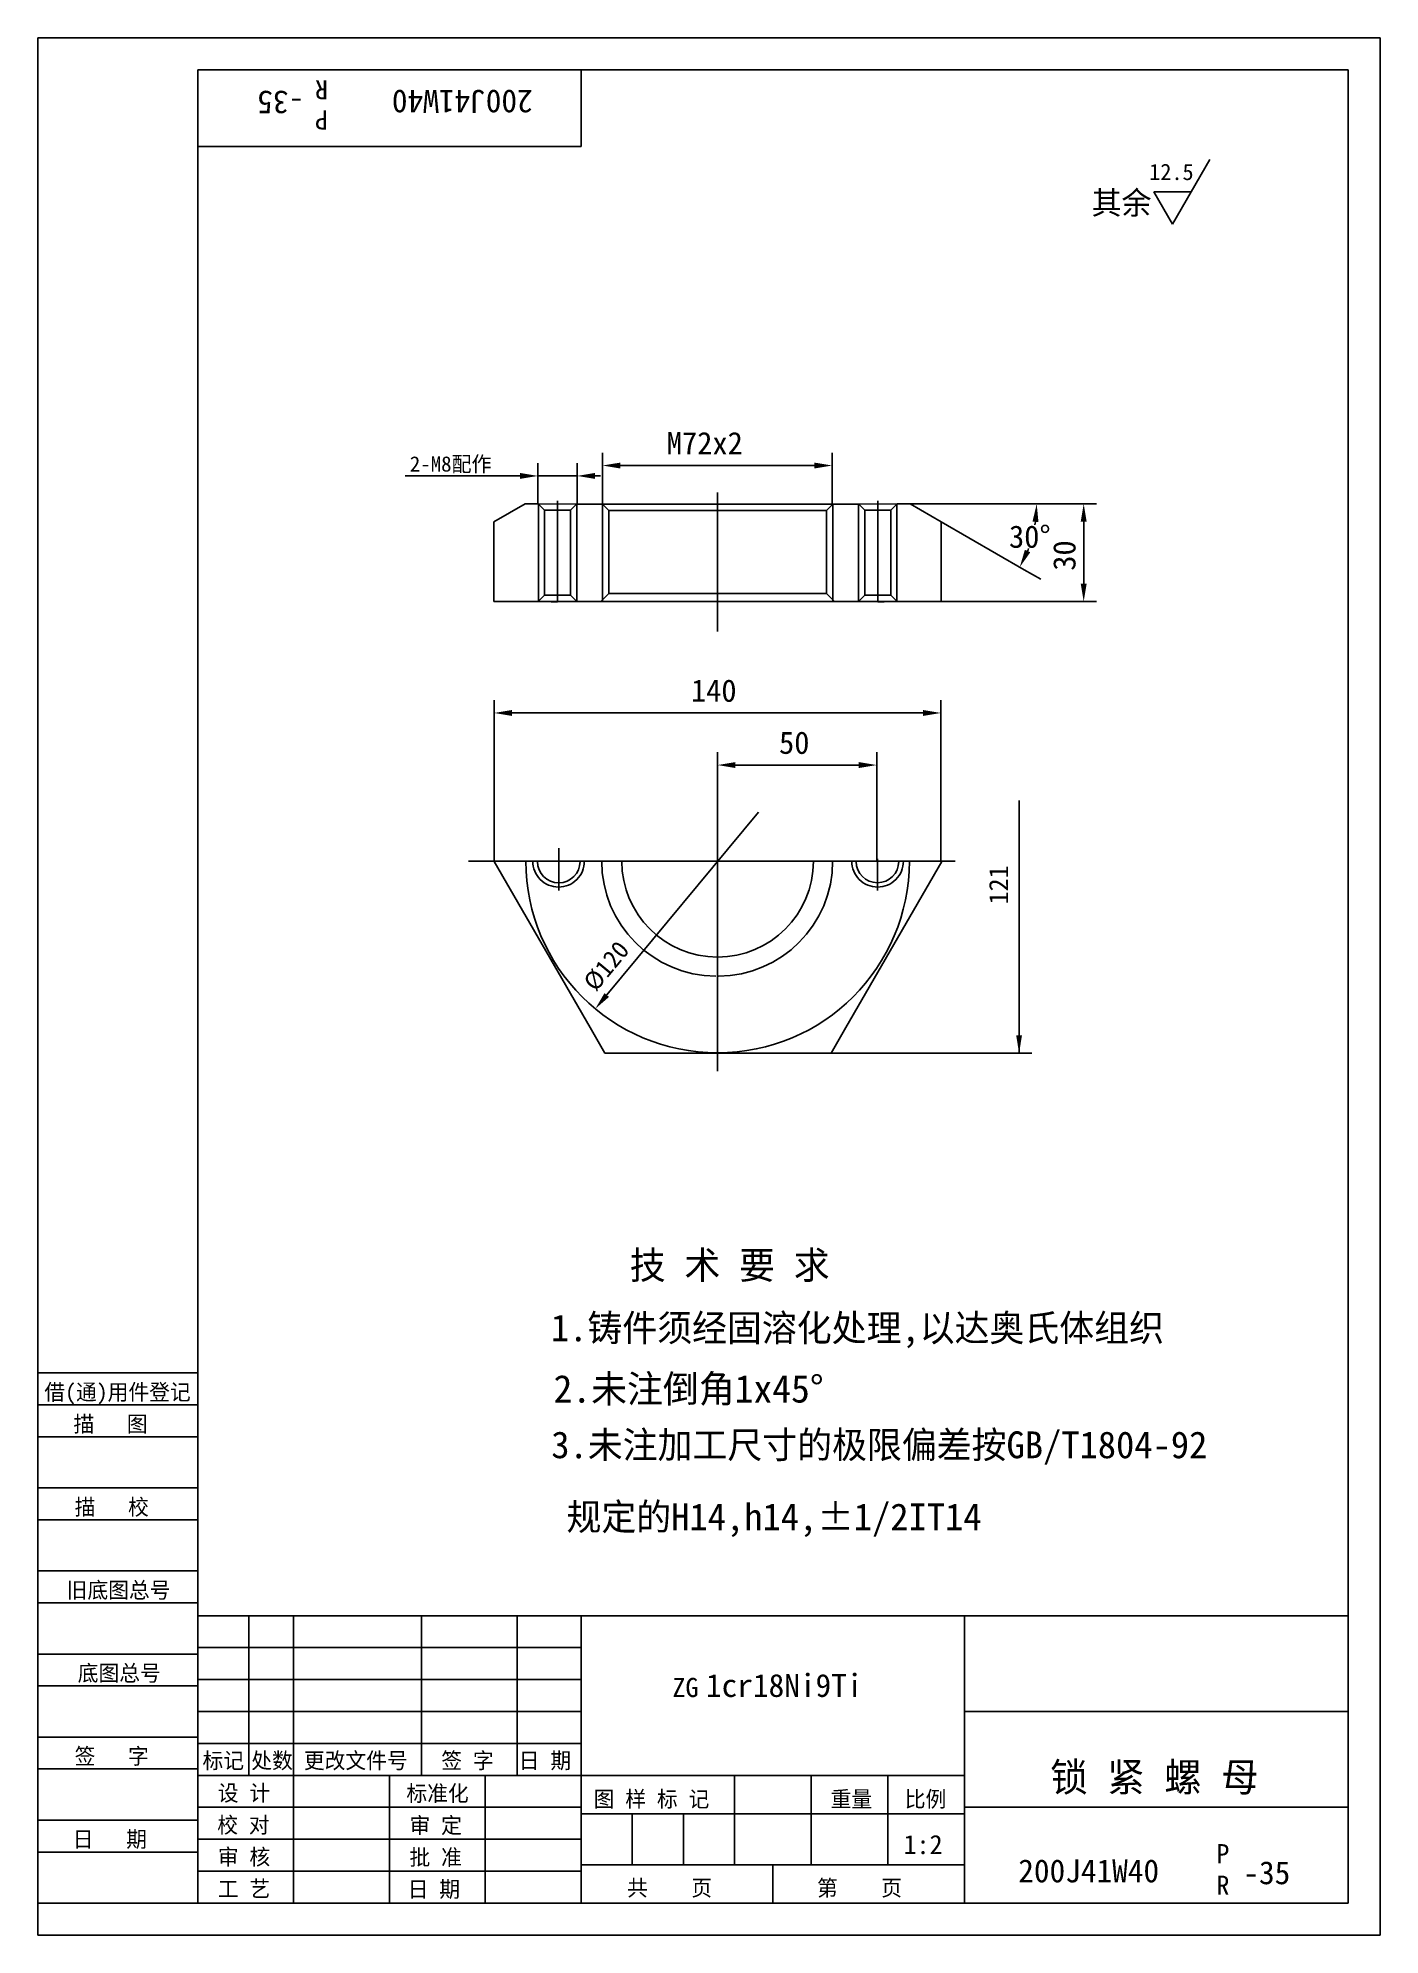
# Model space of a CAD drawing. Header units: metres. Extents: x 0 to 210, y 0 to 297.
import ezdxf

# ---------------------------------------------------------------- set-up
doc = ezdxf.new("R2010")
doc.units = ezdxf.units.M
for name, color, linetype in [('C', 6, 'Continuous'), ('D', 1, 'Continuous'), ('FL', 5, 'Continuous'), ('T', 7, 'Continuous'), ('TL', 4, 'Continuous')]:
    doc.layers.add(name, color=color, linetype=linetype)

# ---------------------------------------------------------------- blocks, each defined once
blk = doc.blocks.new('TUKUN4')
at = {"layer": 'FL'}
for p, q in [((0, 297), (0, 0)), ((210, 297), (0, 297)), ((210, 0), (210, 297)), ((0, 78), (25, 78)), ((0, 70), (25, 70)), ((0, 65), (25, 65)), ((0, 57), (25, 57)), ((0, 52), (25, 52)), ((33, 25), (33, 50)), ((40, 5), (40, 50)), ((60, 25), (60, 50)), ((75, 25), (75, 50)), ((25, 45), (85, 45)), ((0, 44), (25, 44)), ((0, 39), (25, 39)), ((25, 40), (85, 40)), ((25, 35), (85, 35)), ((0, 31), (25, 31)), ((25, 30), (85, 30)), ((0, 26), (25, 26)), ((70, 5), (70, 25)), ((0, 18), (25, 18)), ((25, 20), (85, 20)), ((25, 15), (85, 15)), ((0, 13), (25, 13)), ((25, 10), (85, 10)), ((0, 0), (210, 0))]:
    blk.add_line(p, q, dxfattribs=at)
at = {"layer": 'TL'}
for p, q in [((25, 5), (25, 292)), ((205, 292), (25, 292)), ((85, 292), (85, 280)), ((205, 5), (205, 292)), ((85, 280), (25, 280)), ((0, 88), (25, 88)), ((0, 83), (25, 83)), ((205, 50), (25, 50)), ((85, 5), (85, 50)), ((145, 5), (145, 50)), ((205, 35), (145, 35)), ((145, 25), (25, 25)), ((55, 5), (55, 25)), ((109, 11), (109, 25)), ((121, 11), (121, 25)), ((133, 11), (133, 25)), ((85, 19), (145, 19)), ((93, 11), (93, 19)), ((101, 11), (101, 19)), ((205, 20), (145, 20)), ((145, 11), (85, 11)), ((115, 5), (115, 11)), ((0, 5), (205, 5))]:
    blk.add_line(p, q, dxfattribs=at)
at = {"layer": 'T'}
for s, p in [('借(通)用件登记', (1, 83.76)), ('描   图', (5.56, 78.76)), ('描   校', (5.74, 65.76)), ('旧底图总号', (4.49, 52.76)), ('底图总号', (6.22, 39.76)), ('签   字', (5.74, 26.76)), ('标记', (25.75, 26.07)), ('处数', (33.38, 26.07)), ('更改文件号', (41.61, 26.07)), ('签 字', (63.1, 26.07)), ('日 期', (75.23, 26.07)), ('设 计', (28.14, 20.99)), ('标准化', (57.65, 20.93)), ('图 样 标 记', (86.95, 20.04)), ('重量', (124.03, 20.04)), ('比例', (135.64, 20.04)), ('校 对', (28.05, 15.99)), ('审 定', (58.13, 15.93)), ('日   期', (5.45, 13.76)), ('审 核', (28.14, 10.99)), ('批 准', (58.13, 10.93)), ('共    页', (92.18, 6.13)), ('第    页', (121.9, 6.13)), ('工 艺', (28.14, 5.99)), ('日 期', (57.84, 5.93))]:
    blk.add_text(s, height=2.5, dxfattribs=at).set_placement(p)

msp = doc.modelspace()

# ---------------------------------------------------------------- linework, layer by layer
at = {"layer": 'C'}
for p, q in [((106.35, 225.85), (106.35, 207.25)), ((81.29, 224.55), (81.29, 208.72)), ((131.41, 224.55), (131.41, 208.72)), ((106.35, 207.25), (106.35, 204.09)), ((81.49, 170.15), (81.49, 163.91)), ((73.02, 168.11), (67.38, 168.11)), ((73.02, 168.11), (137.66, 168.11)), ((81.49, 168.48), (81.49, 163.52)), ((86.65, 168.11), (126.05, 168.11)), ((106.35, 168.13), (106.35, 148.41)), ((131.35, 168.48), (131.35, 163.52)), ((131.35, 168.13), (131.35, 163.91)), ((137.66, 168.11), (143.54, 168.11)), ((106.35, 148.41), (106.35, 140.12)), ((106.35, 140.12), (106.35, 135.26))]:
    msp.add_line(p, q, dxfattribs=at)
at = {"layer": 'D'}
for p, q in [((183.38, 277.98), (177.53, 267.84)), ((177.53, 267.84), (174.6, 272.91)), ((174.6, 272.91), (180.46, 272.91)), ((88.33, 224.03), (88.33, 232.06)), ((124.28, 224.03), (124.28, 232.06)), ((78.23, 224.03), (78.23, 230.43)), ((84.36, 224.03), (84.36, 230.43)), ((91.13, 230.06), (121.48, 230.06)), ((66.7, 228.43), (57.45, 228.43)), ((72.63, 228.43), (66.7, 228.43)), ((75.43, 228.43), (72.63, 228.43)), ((84.36, 228.43), (78.23, 228.43)), ((87.16, 228.43), (88, 228.43)), ((78.3, 208.72), (78.3, 224.02)), ((84.31, 208.75), (84.31, 224.02)), ((88.34, 224.05), (88.34, 208.68)), ((124.37, 224.02), (124.37, 208.68)), ((128.39, 208.75), (128.39, 224.02)), ((134.4, 208.72), (134.4, 224.02)), ((136.49, 224.05), (157.95, 224.05)), ((157.95, 224.05), (159.68, 224.05)), ((159.68, 224.05), (165.63, 224.05)), ((141.35, 221.25), (150.01, 216.25)), ((163.63, 221.25), (163.63, 211.59)), ((150.01, 216.25), (154.34, 213.75)), ((154.34, 213.75), (156.94, 212.25)), ((141.4, 208.79), (165.63, 208.79)), ((71.38, 168.13), (71.38, 193.32)), ((141.29, 168.13), (141.29, 193.32)), ((74.18, 191.32), (138.49, 191.32)), ((106.34, 168.13), (106.34, 185.17)), ((131.24, 168.13), (131.24, 185.17)), ((109.14, 183.17), (128.44, 183.17)), ((89, 147.17), (112.73, 175.81)), ((153.52, 177.63), (153.52, 138.04)), ((124.09, 138.04), (155.52, 138.04))]:
    msp.add_line(p, q, dxfattribs=at)
for start, end in [(350.45, 351.89), (338.11, 339.4)]:
    msp.add_arc((136.49, 224.05), 19.79, start, end, dxfattribs=at)
for points in [[(75.43, 228.9), (75.43, 227.97), (78.23, 228.43)], [(87.16, 228.9), (87.16, 227.97), (84.36, 228.43)], [(91.13, 230.52), (91.13, 229.59), (88.33, 230.06)], [(121.48, 230.52), (121.48, 229.59), (124.28, 230.06)], [(155.62, 221.29), (156.55, 221.22), (156.28, 224.05)], [(163.16, 221.25), (164.1, 221.25), (163.63, 224.05)], [(155.27, 216.47), (154.43, 216.88), (153.63, 214.16)], [(163.16, 211.59), (164.1, 211.59), (163.63, 208.79)], [(74.18, 191.79), (74.18, 190.86), (71.38, 191.32)], [(138.49, 191.79), (138.49, 190.86), (141.29, 191.32)], [(109.14, 183.63), (109.14, 182.7), (106.34, 183.17)], [(128.44, 183.63), (128.44, 182.7), (131.24, 183.17)], [(89.36, 146.87), (88.64, 147.46), (87.21, 145.01)], [(153.97, 140.84), (153.52, 138.04), (153.07, 140.84)]]:
    msp.add_solid(points, dxfattribs=at)
at = {"layer": 'FL'}
for centre, radius, start, end in [((81.43, 168.07), 4, 179.48, 270.4), ((81.49, 168.07), 4, 269.6, 0.52), ((106.21, 168.11), 18, 180, 269.6), ((106.35, 168.11), 18, 270.4, 0), ((131.35, 168.07), 4, 179.48, 270.4), ((131.41, 168.07), 4, 269.6, 0.52)]:
    msp.add_arc(centre, radius, start, end, dxfattribs=at)
at = {"layer": 'TL'}
for p, q in [((71.35, 221.25), (76.21, 224.05)), ((76.21, 224.05), (78.26, 224.05)), ((84.29, 224.03), (78.26, 224.05)), ((79.26, 223.05), (78.26, 224.05)), ((79.26, 209.75), (79.26, 223.05)), ((79.26, 223.05), (81.29, 223.05)), ((83.31, 223.05), (81.29, 223.05)), ((83.31, 223.05), (84.31, 224.05)), ((83.31, 209.75), (83.31, 223.05)), ((88.33, 224.02), (84.38, 224.03)), ((88.33, 224.02), (106.35, 224.02)), ((88.33, 224.02), (89.33, 223.02)), ((89.33, 223.02), (89.33, 210.02)), ((89.33, 223.02), (106.35, 223.02)), ((124.37, 224.02), (106.35, 224.02)), ((123.37, 223.02), (106.35, 223.02)), ((124.37, 224.02), (123.37, 223.02)), ((123.37, 223.02), (123.37, 210.02)), ((124.37, 224.02), (128.38, 224.03)), ((128.38, 224.03), (134.44, 224.05)), ((129.39, 223.05), (128.39, 224.05)), ((129.39, 209.75), (129.39, 223.05)), ((129.39, 223.05), (131.41, 223.05)), ((133.44, 223.05), (131.41, 223.05)), ((133.44, 223.05), (134.44, 224.05)), ((133.44, 209.75), (133.44, 223.05)), ((136.49, 224.05), (134.44, 224.05)), ((141.35, 221.25), (136.49, 224.05)), ((71.35, 208.75), (71.35, 221.25)), ((141.35, 208.75), (141.35, 221.25)), ((78.26, 208.75), (71.35, 208.75)), ((78.26, 208.75), (79.26, 209.75)), ((78.26, 208.75), (84.28, 208.75)), ((79.26, 209.75), (81.29, 209.75)), ((81.29, 208.72), (80.29, 208.72)), ((83.31, 209.75), (81.29, 209.75)), ((84.31, 208.75), (83.31, 209.75)), ((84.28, 208.75), (88.05, 208.75)), ((88.33, 209.02), (88.05, 208.75)), ((88.05, 208.75), (106.35, 208.75)), ((89.33, 210.02), (88.33, 209.02)), ((89.33, 210.02), (106.35, 210.02)), ((123.37, 210.02), (106.35, 210.02)), ((124.65, 208.75), (106.35, 208.75)), ((123.37, 210.02), (124.37, 209.02)), ((124.37, 209.02), (124.65, 208.75)), ((128.38, 208.75), (124.65, 208.75)), ((134.44, 208.75), (128.38, 208.75)), ((128.39, 208.75), (129.39, 209.75)), ((129.39, 209.75), (131.41, 209.75)), ((133.44, 209.75), (131.41, 209.75)), ((131.41, 208.72), (132.41, 208.72)), ((134.44, 208.75), (133.44, 209.75)), ((134.44, 208.75), (141.35, 208.75)), ((71.38, 168.07), (86.38, 142.09)), ((141.43, 168.07), (126.43, 142.09)), ((86.38, 142.09), (88.72, 138.04)), ((126.43, 142.09), (124.09, 138.04)), ((106.41, 138.04), (88.72, 138.04)), ((106.41, 138.04), (124.09, 138.04))]:
    msp.add_line(p, q, dxfattribs=at)
for points in [[(78.15, 168.11), (78.15, 168.07, 1), (84.82, 168.07, 1)], [(84.82, 168.07), (84.82, 168.11, 1)], [(91.35, 168.11, 1), (121.35, 168.11, 1)], [(134.68, 168.11), (134.68, 168.07, -1), (128.02, 168.07, -1)]]:
    msp.add_lwpolyline(points, format="xyb", dxfattribs=at)
msp.add_arc((106.35, 168.11), 30, 180, 0, dxfattribs=at)

# ---------------------------------------------------------------- block references
at = {"layer": 'D'}
msp.add_blockref('TUKUN4', (0, 0), dxfattribs=at)

# ---------------------------------------------------------------- texts
for s, height, rotation, p in [('-35', 3.6, 180, (41.65, 288.72)), ('R', 3, 180, (45.39, 290.38)), ('200J41W40', 3.6, 180, (77.42, 288.86)), ('P', 3, 180, (45.39, 285.65)), ('30', 3.5, 90, (162.35, 213.59)), ('121', 3, 90, (151.81, 161.34)), ('%%c120', 2.8, 50.36, (87.26, 147.55))]:
    msp.add_text(s, height=height, rotation=rotation, dxfattribs=at).set_placement(p)
for s, height, p in [('12.5', 2.55, (173.89, 274.75)), ('其余', 3.6, (164.87, 269.39)), ('M72x2', 3.5, (98.39, 231.81)), ('2-M8配作', 2.4, (58.19, 229.11)), ('30%%d', 3.5, (151.94, 217.18)), ('140', 3.5, (102.17, 193.07)), ('50', 3.5, (115.96, 184.92)), ('技 术 要 求', 4.32, (92.6, 102.71)), ('1.铸件须经固溶化处理,以达奥氏体组织', 4.2, (80.26, 92.96)), ('2.未注倒角1x45%%d', 4.32, (80.68, 83.36)), ('3.未注加工尺寸的极限偏差按GB/T1804-92', 4.2, (80.32, 74.65)), ('  规定的H14,h14,%%P1/2IT14', 4.2, (76.99, 63.38)), ('ZG', 3, (99.27, 37.26)), ('1cr18Ni9Ti', 3.6, (104.53, 37.28)), ('锁 紧 螺 母', 4.5, (158.41, 22.48)), ('1:2', 3, (135.43, 12.67)), ('P', 3, (184.39, 11.24)), ('200J41W40', 3.6, (153.39, 8.25)), ('R', 3, (184.39, 6.3)), ('-35', 3.6, (188.61, 7.96))]:
    msp.add_text(s, height=height, dxfattribs=at).set_placement(p)

doc.saveas('drawing.dxf')
